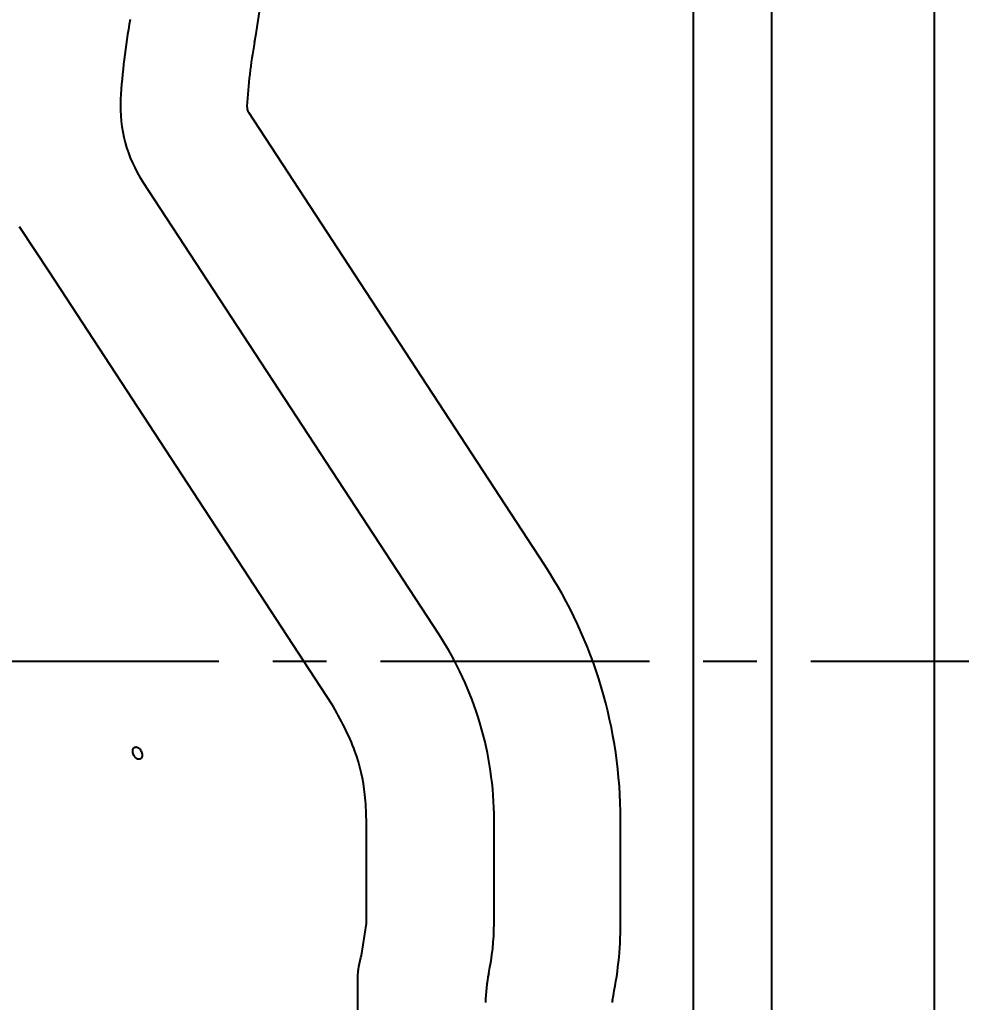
# Model space of a CAD drawing. Header units: millimetres. Extents: x 8 to 832, y 8 to 586.
# Drawn here: x 539.58 to 584.03, y 307 to 353.42 of the extents above; entities that cross this region are included whole.
import ezdxf

# ---------------------------------------------------------------- set-up
doc = ezdxf.new("R2010")
doc.units = ezdxf.units.MM
doc.linetypes.add('CENTERX2', pattern=[20.32, 12.7, -2.54, 2.54, -2.54])
doc.layers.add('CENTERLINE', color=4, linetype='CENTERX2')
doc.layers.add('DIMENSIONS', color=2, linetype='Continuous')
doc.layers.add('OUTLINE', color=7, linetype='Continuous', lineweight=25)
doc.styles.add('SLDTEXTSTYLE0', font='TXT', dxfattribs={"width": 0.75})
doc.dimstyles.new('SLDDIMSTYLE0', dxfattribs={"dimtxt": 3.5, "dimasz": 2, "dimexe": 0, "dimexo": 0.0625, "dimgap": 0.875, "dimtad": 1, "dimrnd": 1e-09, "dimzin": 12, "dimdsep": 46, "dimtxsty": 'SLDTEXTSTYLE0', "dimsah": 1, "dimcen": 0.09, "dimadec": 0, "dimazin": 3, "dimtfac": 1, "dimtofl": 0, "dimtmove": 0, "dimatfit": 3, "dimfxl": 0, "dimfrac": 2, "dimtolj": 1, "dimtzin": 12, "dimarcsym": 0})

# ---------------------------------------------------------------- blocks, each defined once
blk = doc.blocks.new('_D_10')
at = {"layer": 'DIMENSIONS'}
for p, q in [((719.015, 408.812), (762.866, 408.812)), ((760.866, 408.812), (760.866, 323.112)), ((727.292, 323.112), (762.866, 323.112))]:
    blk.add_line(p, q, dxfattribs=at)
for points in [[(760.866, 408.812), (760.366, 406.812), (761.366, 406.812)], [(760.866, 323.112), (761.366, 325.112), (760.366, 325.112)]]:
    blk.add_solid(points, dxfattribs=at)
at = {"layer": 'DIMENSIONS', "char_height": 3.5, "attachment_point": 1, "rotation": 90, "style": 'SLDTEXTSTYLE0'}
for s, insert in [('85,7', (756.355, 367.689)), ('Invert', (756.355, 353.894))]:
    blk.add_mtext(s, dxfattribs=dict(at, insert=insert))

msp = doc.modelspace()

# ---------------------------------------------------------------- linework, layer by layer
at = {"layer": 'CENTERLINE'}
msp.add_line((129.887, 323.112), (715.108, 323.112), dxfattribs=at)
at = {"layer": 'OUTLINE'}
for p, q in [((571.393, 161.956), (571.393, 408.812)), ((575.092, 161.956), (575.092, 408.812)), ((582.772, 161.956), (582.772, 408.812)), ((564.361, 327.662), (550.389, 349.03)), ((559.361, 324.393), (545.39, 345.761)), ((555.947, 310.723), (555.947, 315.623)), ((561.974, 310.723), (561.974, 315.623)), ((567.947, 310.723), (567.947, 315.623)), ((555.717, 309.223), (555.947, 310.723)), ((555.685, 309.123), (555.717, 309.223)), ((555.547, 215.106), (555.547, 308.223))]:
    msp.add_line(p, q, dxfattribs=at)
at = {"layer": 'OUTLINE', "flags": 128}
msp.add_lwpolyline([(554.317, 321.095), (540.981, 341.491), (539.576, 343.639)], dxfattribs=at)
at = {"layer": 'OUTLINE'}
for centre, radius, start, end in [((514.272, 359.017), 37, 349.6111, 0), ((574.272, 348.017), 29.973, 169.6111, 176.8613), ((574.272, 348.017), 24, 169.6111, 176.8613), ((550.808, 349.304), 6.473, 176.8613, 213.1789), ((550.808, 349.304), 0.5, 176.8613, 213.1789), ((545.947, 315.623), 22, 0, 33.1789), ((545.947, 315.623), 16.027, 0, 33.1789), ((550.947, 310.723), 11.027, 347.7262, 0), ((550.947, 310.723), 17, 347.7262, 0), ((568.047, 307.003), 6.473, 167.7262, 180), ((568.047, 307.003), 0.5, 167.7262, 180)]:
    msp.add_arc(centre, radius, start, end, dxfattribs=at)
for points, knots in [([(555.947, 315.623), (555.932, 316.021), (555.891, 317.12), (555.464, 319.027), (554.72, 320.369), (554.317, 321.095)], [0, 0, 0, 0, 0.207027, 0.570624, 1, 1, 1, 1]), ([(545.071, 318.535), (545.095, 318.52), (545.143, 318.488), (545.217, 318.479), (545.282, 318.501), (545.331, 318.553), (545.359, 318.629), (545.362, 318.723), (545.339, 318.823), (545.292, 318.919), (545.226, 318.998), (545.15, 319.051), (545.074, 319.072), (545.006, 319.059), (544.953, 319.017), (544.92, 318.948), (544.91, 318.86), (544.925, 318.76), (544.964, 318.661), (545.016, 318.583), (545.056, 318.549), (545.071, 318.535)], [0, 0, 0, 0, 0.052423, 0.104863, 0.15698, 0.209183, 0.26201, 0.315833, 0.370709, 0.426259, 0.481677, 0.536062, 0.58898, 0.640785, 0.692428, 0.744898, 0.798741, 0.853822, 0.909429, 0.964667, 1, 1, 1, 1]), ([(555.547, 308.223), (555.55, 308.336), (555.559, 308.641), (555.637, 308.937), (555.685, 309.123)], [0, 0, 0, 0, 0.37082, 1, 1, 1, 1])]:
    msp.add_open_spline(points, degree=3, knots=knots, dxfattribs=at)

# ---------------------------------------------------------------- dimensions: what is measured, and where the dimension line sits
at = {"layer": 'DIMENSIONS'}
dim = msp.add_linear_dim(base=(760.866, 323.112), p1=(436.839, 408.812), p2=(436.839, 323.112), angle=90, text='Invert <> ', dimstyle='SLDDIMSTYLE0', dxfattribs=at)
dim.commit()
dim.dimension.update_dxf_attribs({"geometry": '_D_10', "text_midpoint": (760.866, 365.962), "dimtype": 160})

doc.saveas('drawing.dxf')
